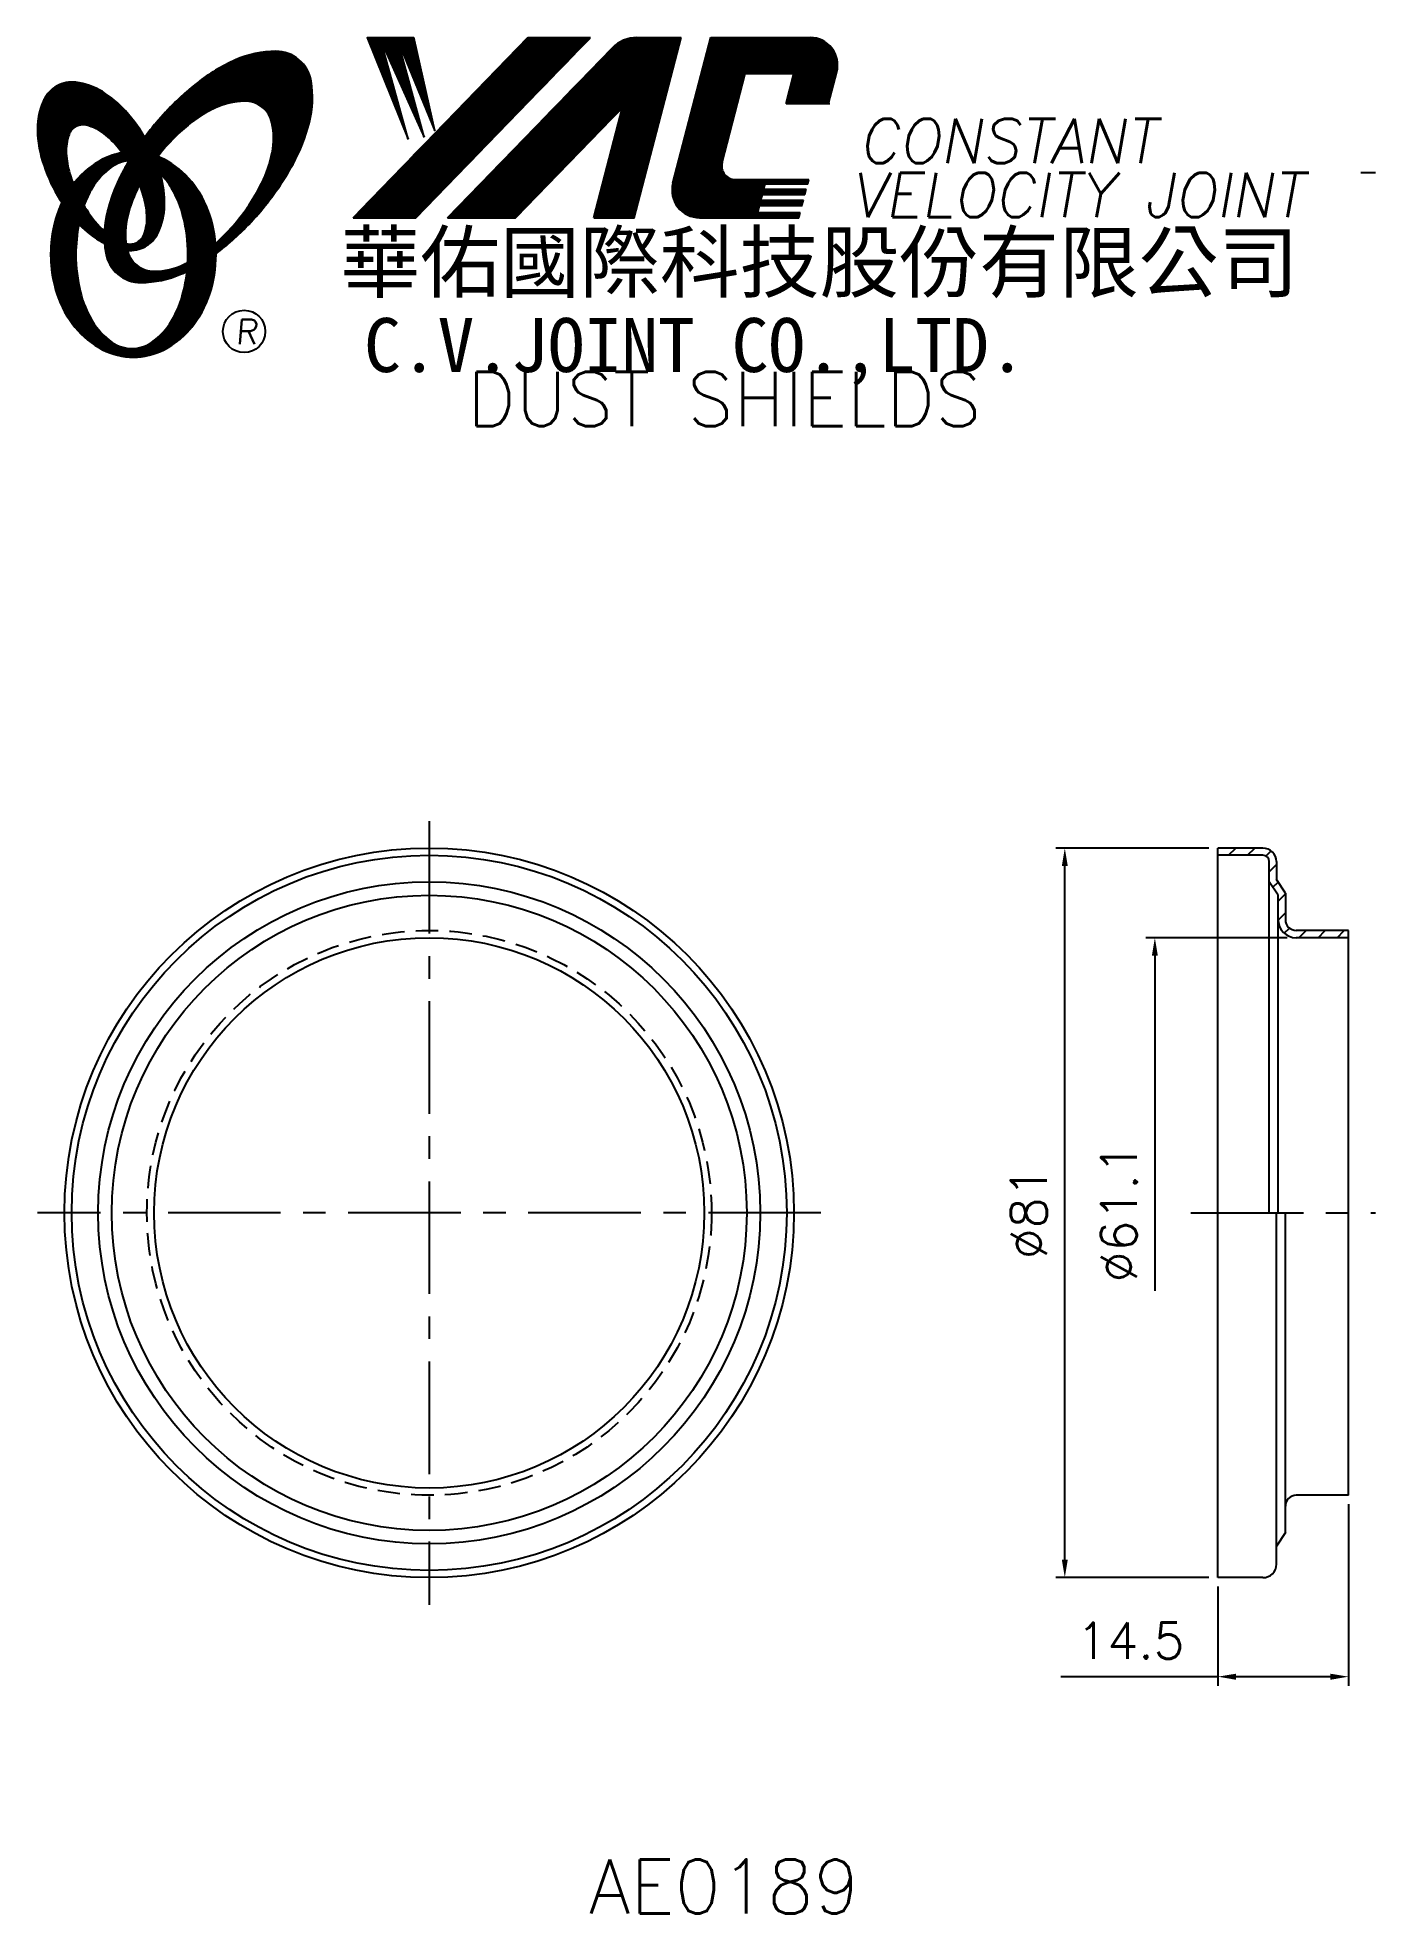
# Model space of a CAD drawing. Extents: x 573 to 721, y 299 to 508.
import ezdxf
from ezdxf.enums import TextEntityAlignment as Align

# ---------------------------------------------------------------- set-up
doc = ezdxf.new("R2010")
doc.units = 0
doc.header["$LTSCALE"] = 10
doc.header["$MEASUREMENT"] = 0
doc.linetypes.add('CENTER', pattern=[2, 1.25, -0.25, 0.25, -0.25])
doc.linetypes.add('HIDDEN', pattern=[0.375, 0.25, -0.125])
doc.layers.get('0').update_dxf_attribs({"linetype": 'CONTINUOUS'})
doc.layers.get('DEFPOINTS').update_dxf_attribs({"linetype": 'CONTINUOUS'})
doc.layers.add('4', color=7, linetype='CONTINUOUS')
doc.styles.add('CHINA', font='KAIU.TTF')
doc.styles.add('ITALICC', font='simplex.shx')
doc.dimstyles.new('STANDARD$0', dxfattribs={"dimtxt": 4, "dimasz": 2, "dimexe": 1, "dimexo": 1, "dimgap": 2, "dimtad": 1, "dimdec": 4, "dimzin": 10, "dimtxsty": 'ITALICC', "dimcen": 2, "dimclrd": 5, "dimclre": 5, "dimclrt": 18, "dimaunit": 1, "dimazin": 3, "dimtp": 0.1, "dimtfac": 0.7, "dimtdec": 4, "dimtmove": 0, "dimatfit": 3, "dimtolj": 1, "dimtzin": 10})
pattern_1 = [(45, (473.60146, 300.269102), (-0.00883883476, 0.00883883476), [])]
pattern_2 = [(45, (642.192006, 263.964693), (-0.00727476112, 0.00727476112), [])]

# ---------------------------------------------------------------- blocks, each defined once
blk = doc.blocks.new('*D4')
at = {"color": 5, "linetype": 'BYBLOCK'}
for p, q in [((718.22, 344.86), (718.22, 324.71)), ((703.72, 335.71), (703.72, 324.71)), ((703.72, 325.71), (686.29, 325.71)), ((716.22, 325.71), (705.72, 325.71))]:
    blk.add_line(p, q, dxfattribs=at)
for points in [[(705.72, 326.04), (705.72, 325.37), (703.72, 325.71)], [(716.22, 326.04), (716.22, 325.37), (718.22, 325.71)]]:
    blk.add_solid(points, dxfattribs=at)
at = {"layer": 'DEFPOINTS', "color": 0, "linetype": 'BYBLOCK'}
for p in [(718.22, 345.86), (703.72, 336.71), (703.72, 325.71)]:
    blk.add_point(p, dxfattribs=at)
at = {"color": 18, "linetype": 'BYBLOCK', "insert": (694.01, 329.71), "char_height": 4, "attachment_point": 5, "style": 'ITALICC'}
blk.add_mtext('\\A1;14.5', dxfattribs=at)
blk = doc.blocks.new('*D5')
at = {"color": 5, "linetype": 'BYBLOCK'}
for p, q in [((711.42, 407.76), (695.72, 407.76)), ((696.72, 405.76), (696.72, 368.54))]:
    blk.add_line(p, q, dxfattribs=at)
blk.add_solid([(696.39, 405.76), (697.05, 405.76), (696.72, 407.76)], dxfattribs=at)
at = {"layer": 'DEFPOINTS', "color": 0, "linetype": 'BYBLOCK'}
for p in [(696.72, 407.76), (712.42, 407.76), (703.72, 346.66)]:
    blk.add_point(p, dxfattribs=at)
at = {"color": 18, "linetype": 'BYBLOCK', "insert": (692.72, 377.21), "char_height": 4, "attachment_point": 5, "rotation": 90, "style": 'ITALICC'}
blk.add_mtext('\\A1;∅61.1', dxfattribs=at)
blk = doc.blocks.new('*D6')
at = {"color": 5, "linetype": 'BYBLOCK'}
for p, q in [((702.72, 417.71), (685.72, 417.71)), ((686.72, 338.71), (686.72, 415.71)), ((702.72, 336.71), (685.72, 336.71))]:
    blk.add_line(p, q, dxfattribs=at)
for points in [[(686.39, 415.71), (687.05, 415.71), (686.72, 417.71)], [(686.39, 338.71), (687.05, 338.71), (686.72, 336.71)]]:
    blk.add_solid(points, dxfattribs=at)
at = {"layer": 'DEFPOINTS', "color": 0, "linetype": 'BYBLOCK'}
for p in [(686.72, 417.71), (703.72, 417.71), (703.72, 336.71)]:
    blk.add_point(p, dxfattribs=at)
at = {"color": 18, "linetype": 'BYBLOCK', "insert": (682.72, 377.21), "char_height": 4, "attachment_point": 5, "rotation": 90, "style": 'ITALICC'}
blk.add_mtext('\\A1;∅81', dxfattribs=at)

msp = doc.modelspace()

# ---------------------------------------------------------------- hatches: boundary and pattern name
at = {"layer": '4', "linetype": 'CONTINUOUS'}
h = msp.add_hatch(dxfattribs=at)
h.set_pattern_fill('ANSI31', color=5, scale=0.082305, style=0)
h.set_pattern_definition([(45, (473.60146, 300.269102), (-0.00727476112, 0.00727476112), [])])
h.paths.add_polyline_path([(595.63693, 500.63761, -0.172879177), (597.57841, 499.97904, -0.172879177), (598.6657, 498.24099, -0.104527385), (598.69348, 494.9128, -0.065680101), (597.52394, 491.51084, -0.051823203), (595.08353, 487.66845, -0.044272532), (592.40856, 484.84212, -0.020203161), (592.46214, 483.7042, 0.006517006), (592.86669, 484.01628, 0.049863361), (597.42012, 488.42934, 0.049863361), (601.00975, 493.6565, 0.063682799), (602.8308, 498.28385, 0.103597411), (603.0201, 502.86782, 0.177892575), (601.67149, 505.2381, 0.177892575), (599.1091, 506.17143, 0.103597411), (594.6213, 505.21838, 0.063682799), (590.36355, 502.64931, 0.049863361), (585.81013, 498.23624, 0.016070017), (584.53943, 496.62993, -0.007061632), (584.78671, 496.1929, -0.031648676), (585.7393, 494.15632, -0.008069351), (586.17121, 494.72063, -0.051823203), (589.34958, 497.97909, -0.065680101), (592.39151, 499.89944, -0.104527385)])
h.paths.add_polyline_path([(582.56126, 487.47629, -0.065680101), (583.73079, 490.87824, -0.006063428), (583.97473, 491.35326, 0.027613469), (583.2479, 492.94133, 0.017011252), (582.71448, 493.87631, 0.007829282), (582.22049, 493.00908, 0.063682799), (580.39945, 488.38173, 0.103597411), (580.21015, 483.79776, 0.177892575), (581.55876, 481.42748, 0.177892575), (584.12115, 480.49416, 0.103597411), (588.60895, 481.4472, 0.008811776), (589.23592, 481.73728, 0.013922709), (589.31324, 482.70709, -0.009086703), (588.86323, 482.48964, -0.104527385), (585.61781, 481.75148, -0.172879177), (583.67633, 482.41005, -0.172879177), (582.58904, 484.1481, -0.104527385)])
h = msp.add_hatch(dxfattribs=at)
h.set_pattern_fill('ANSI31', color=5, scale=0.1, style=0)
h.set_pattern_definition(pattern_1)
h.paths.add_polyline_path([(634.06017, 507.70009), (627.10286, 507.70009), (607.68625, 487.69633), (614.64356, 487.69633)])
h.paths.add_polyline_path([(637.60706, 499.93451), (634.42668, 487.69633), (638.90767, 487.69633), (644.1061, 507.70009), (639.20938, 507.70009, 0.202785967), (636.4753, 506.54367), (618.18117, 487.69633), (625.72808, 487.69633)])
h.paths.add_polyline_path([(651.23416, 503.70167), (656.62788, 503.70167), (655.75886, 500.35765), (660.47568, 500.35765), (661.3924, 503.88522, 0.490800957), (658.4422, 507.70009), (647.40789, 507.70009), (643.20083, 491.5112, 0.490800957), (646.15103, 487.69633), (657.18535, 487.69633), (657.33979, 488.29064), (652.62297, 488.29064), (652.81634, 489.03472), (657.53316, 489.03472), (657.69172, 489.64486), (652.9749, 489.64486), (653.13614, 490.26533), (657.85296, 490.26533), (658.00914, 490.86632), (653.29232, 490.86632), (653.44913, 491.4697), (658.16595, 491.4697), (658.28268, 491.91889), (650.14293, 491.91889, -0.490800957), (648.66783, 493.82633)])
h = msp.add_hatch(dxfattribs=at)
h.set_pattern_fill('ANSI31', color=1, scale=0.1, style=0)
h.set_pattern_definition(pattern_1)
h.paths.add_polyline_path([(614.41823, 507.70009), (609.2409, 507.70009), (613.81166, 496.39635), (610.74573, 507.35433), (615.58047, 496.632), (612.63246, 507.35433), (616.75968, 497.33897)])
h = msp.add_hatch(dxfattribs=at)
h.set_pattern_fill('ANSI31', color=3, scale=0.082305, style=0)
h.set_pattern_definition(pattern_2)
h.paths.add_polyline_path([(579.84043, 501.68844, 0.106488277), (576.89855, 502.72701, 0.158297415), (574.80835, 502.33197, 0.158297415), (573.34902, 500.78428, 0.106488277), (572.6382, 497.74652, 0.071723199), (573.05625, 494.43356, 0.058080454), (574.60123, 490.61817, 0.058080454), (576.98228, 487.26038, 0.071723199), (579.54752, 485.12263, 0.020895977), (580.08771, 484.82064, -0.030777155), (580.0718, 486.19686, -0.042059526), (578.97544, 487.35962, -0.04691039), (577.35628, 489.84077, -0.04691039), (576.228, 492.58025, -0.060581117), (575.8259, 494.84232, -0.10187153), (576.13752, 496.93052, -0.185892489), (576.91761, 497.82217, -0.185892489), (578.09425, 497.96029, -0.10187153), (579.9919, 497.03475, -0.060581117), (581.62873, 495.42248, -0.04691039), (583.2479, 492.94133, -0.04691039), (584.37618, 490.20184, -0.060581117), (584.77828, 487.93978, -0.10187153), (584.46666, 485.85157, -0.185892489), (583.68657, 484.95993, -0.185892489), (582.50993, 484.82181, -0.002013383), (582.46913, 484.83244, 0.021593804), (582.58904, 484.1481, 0.006477741), (582.60704, 484.07106, 0.14950097), (584.5796, 484.4791, 0.158297415), (586.03893, 486.02679, 0.106488277), (586.74974, 489.06456, 0.071723199), (586.3317, 492.37751, 0.058080454), (584.78671, 496.1929, 0.058080454), (582.40567, 499.55069, 0.071723199)])
h = msp.add_hatch(dxfattribs=at)
h.set_pattern_fill('ANSI31', color=1, scale=0.082305, style=0)
h.set_pattern_definition(pattern_2)
h.paths.add_polyline_path([(580.93405, 493.36499, -0.120168026), (582.62584, 494.01838, 0.016865385), (582.02608, 494.90112, 0.076648372), (579.86986, 494.18221, 0.104809576), (576.7854, 491.66911, 0.005838257), (576.61846, 491.4569, 0.028089978), (577.35628, 489.84077, 0.014237292), (577.79841, 489.05572, -0.045767751), (578.72359, 490.99257, -0.106890197)])
h.paths.add_polyline_path([(576.90268, 483.61037, -0.048711043), (577.23279, 486.99071, -0.007865741), (576.98228, 487.26038, -0.037695478), (575.34641, 489.37914, 0.03042545), (574.82108, 488.07517, 0.080710289), (574.09564, 483.61037, 0.080710289), (574.82108, 479.14558, 0.089265679), (576.7854, 475.55164, 0.104809576), (579.86986, 473.03854, 0.11926607), (583.27905, 472.21361, 0.11926607), (586.68824, 473.03854, 0.104809576), (589.7727, 475.55164, 0.089265679), (591.73702, 479.14558, 0.080710289), (592.46245, 483.61037, 0.080710289), (591.73702, 488.07517, 0.089265679), (589.7727, 491.66911, 0.104809576), (586.68824, 494.18221, 0.025513357), (585.99501, 494.49496, 0.004818181), (585.7393, 494.15632, -0.023722145), (586.28052, 492.55957, -0.065307489), (587.5157, 490.99257, -0.073950765), (588.82815, 487.79484, -0.060532391), (589.3366, 483.61037, -0.060532391), (588.82815, 479.42591, -0.073950765), (587.5157, 476.22818, -0.106890197), (585.30524, 473.85576, -0.153118262), (583.11964, 473.17038, -0.153118262), (580.93405, 473.85576, -0.106890197), (578.72359, 476.22818, -0.073950765), (577.41114, 479.42591, -0.060532391)])
h = msp.add_hatch(dxfattribs=at)
h.set_pattern_fill('ANSI31', color=5, scale=12, style=0)
h.set_pattern_definition([(45, (32.4765, -0.9547), (-1.0606602, 1.0606602), [])])
h.paths.add_polyline_path([(710.22075, 414.20599), (710.22075, 416.20599, 0.414213562), (708.72075, 417.70599), (703.72075, 417.70599), (703.72075, 416.90599), (708.72075, 416.90599, -0.414213562), (709.42075, 416.20599), (709.42075, 413.96377), (710.42075, 412.46377), (710.42075, 409.75599, 0.414213562), (712.42075, 407.75599), (718.22075, 407.75599), (718.22075, 408.55599), (712.42075, 408.55599, -0.414213562), (711.22075, 409.75599), (711.22075, 412.70599)])

# ---------------------------------------------------------------- linework, layer by layer
at = {"layer": '4', "color": 5, "linetype": 'CONTINUOUS'}
for p, q in [((607.68625, 487.69633), (627.10286, 507.70009)), ((614.64356, 487.69633), (634.06017, 507.70009)), ((618.18117, 487.69633), (636.4753, 506.54367)), ((627.10286, 507.70009), (634.06017, 507.70009)), ((638.90767, 487.69633), (644.1061, 507.70009)), ((639.20938, 507.70009), (644.1061, 507.70009)), ((643.20083, 491.5112), (647.40789, 507.70009)), ((647.40789, 507.70009), (658.4422, 507.70009)), ((648.66783, 493.82633), (651.23416, 503.70167)), ((651.23416, 503.70167), (656.62788, 503.70167)), ((655.75886, 500.35765), (656.62788, 503.70167)), ((660.47568, 500.35765), (661.3924, 503.88522)), ((625.72808, 487.69633), (637.60706, 499.93451)), ((634.42668, 487.69633), (637.60706, 499.93451)), ((655.75886, 500.35765), (660.62611, 500.35765)), ((650.14293, 491.91889), (658.28268, 491.91889)), ((658.16595, 491.4697), (658.28268, 491.91889)), ((721.22075, 492.67146), (719.58479, 492.67146)), ((652.9749, 489.64486), (653.13614, 490.26533)), ((652.9749, 489.64486), (657.69172, 489.64486)), ((653.13614, 490.26533), (657.85296, 490.26533)), ((653.29232, 490.86632), (653.44913, 491.4697)), ((653.29232, 490.86632), (658.00914, 490.86632)), ((653.44913, 491.4697), (658.16595, 491.4697)), ((657.53316, 489.03472), (657.69172, 489.64486)), ((657.85296, 490.26533), (658.00914, 490.86632)), ((607.68625, 487.69633), (614.64356, 487.69633)), ((618.18117, 487.69633), (625.72808, 487.69633)), ((634.42668, 487.69633), (638.90767, 487.69633)), ((646.15103, 487.69633), (657.18535, 487.69633)), ((652.62297, 488.29064), (652.81634, 489.03472)), ((652.62297, 488.29064), (657.33979, 488.29064)), ((652.81634, 489.03472), (657.53316, 489.03472)), ((657.18535, 487.69633), (657.33979, 488.29064))]:
    msp.add_line(p, q, dxfattribs=at)
at = {"layer": '4', "color": 1, "linetype": 'CONTINUOUS'}
for p, q in [((609.2409, 507.70009), (613.81166, 496.39635)), ((609.2409, 507.70009), (614.41823, 507.70009)), ((613.81166, 496.39635), (610.74573, 507.35433)), ((610.74573, 507.35433), (615.58047, 496.632)), ((612.63246, 507.35433), (616.75968, 497.33897)), ((615.58047, 496.632), (612.63246, 507.35433)), ((616.75968, 497.33897), (614.41823, 507.70009))]:
    msp.add_line(p, q, dxfattribs=at)
at = {"layer": '4', "color": 5, "linetype": 'CENTER'}
for p, q in [((616.13638, 420.70599), (616.13638, 333.70599)), ((659.63638, 377.20599), (572.63638, 377.20599)), ((700.72075, 377.20599), (721.22075, 377.20599))]:
    msp.add_line(p, q, dxfattribs=at)
at = {"layer": '4', "color": 7, "linetype": 'CONTINUOUS'}
for p, q in [((703.72075, 336.70599), (703.72075, 417.70599)), ((708.72075, 417.70599), (703.72075, 417.70599)), ((708.72075, 416.90599), (703.72075, 416.90599)), ((709.42075, 377.20599), (709.42075, 416.20599)), ((710.22075, 416.20599), (710.22075, 414.20599)), ((710.42075, 412.46377), (709.42075, 413.96377)), ((711.22075, 412.70599), (710.22075, 414.20599)), ((710.42075, 377.20599), (710.42075, 412.46377)), ((711.22075, 412.70599), (711.22075, 409.75599)), ((718.22075, 408.55599), (712.42075, 408.55599)), ((718.22075, 345.85599), (718.22075, 408.55599)), ((718.22075, 407.75599), (712.42075, 407.75599)), ((710.22075, 338.20599), (710.22075, 377.20599)), ((711.22075, 341.70599), (711.22075, 377.20599)), ((718.22075, 345.85599), (712.42075, 345.85599)), ((711.22075, 341.70599), (710.22075, 340.20599)), ((708.72075, 336.70599), (703.72075, 336.70599))]:
    msp.add_line(p, q, dxfattribs=at)
at = {"layer": '4', "color": 5, "linetype": 'CONTINUOUS'}
for points in [[(592.46214, 483.7042, 0.006517006), (592.86669, 484.01628, 0.049863361), (597.42012, 488.42934, 0.049863361), (601.00975, 493.6565, 0.063682799), (602.8308, 498.28385, 0.103597411), (603.0201, 502.86782, 0.177892575), (601.67149, 505.2381, 0.177892575), (599.1091, 506.17143, 0.103597411), (594.6213, 505.21838, 0.063682799), (590.36355, 502.64931, 0.049863361), (585.81013, 498.23624, 0.016070017), (584.53943, 496.62993)], [(592.40856, 484.84212, 0.044272532), (595.08353, 487.66845, 0.051823203), (597.52394, 491.51084, 0.065680101), (598.69348, 494.9128, 0.104527385), (598.6657, 498.24099, 0.172879177), (597.57841, 499.97904, 0.172879177), (595.63693, 500.63761, 0.104527385), (592.39151, 499.89944, 0.065680101), (589.34958, 497.97909, 0.051823203), (586.17121, 494.72063, 0.008069351), (585.7393, 494.15632)], [(582.71448, 493.87631, 0.007829282), (582.22049, 493.00908, 0.063682799), (580.39945, 488.38173, 0.103597411), (580.21015, 483.79776, 0.177892575), (581.55876, 481.42748, 0.177892575), (584.12115, 480.49416, 0.103597411), (588.60895, 481.4472, 0.008811776), (589.23592, 481.73728, 0.008811776)], [(583.97473, 491.35326, 0.006063428), (583.73079, 490.87824, 0.065680101), (582.56126, 487.47629, 0.104527385), (582.58904, 484.1481, 0.172879177), (583.67633, 482.41005, 0.172879177), (585.61781, 481.75148, 0.104527385), (588.86323, 482.48964, 0.009086703), (589.31324, 482.70709, 0.009086703)]]:
    msp.add_lwpolyline(points, format="xyb", dxfattribs=at)
at = {"layer": '4', "color": 3, "linetype": 'CONTINUOUS'}
for points in [[(582.60704, 484.07106, 0.14950097), (584.5796, 484.4791, 0.158297415), (586.03893, 486.02679, 0.106488277), (586.74974, 489.06456, 0.071723199), (586.3317, 492.37751, 0.058080454), (584.78671, 496.1929, 0.058080454), (582.40567, 499.55069, 0.071723199), (579.84043, 501.68844, 0.106488277), (576.89855, 502.72701, 0.158297415), (574.80835, 502.33197, 0.158297415), (573.34902, 500.78428, 0.106488277), (572.6382, 497.74652, 0.071723199), (573.05625, 494.43356, 0.058080454), (574.60123, 490.61817, 0.058080454), (576.98228, 487.26038, 0.071723199), (579.54752, 485.12263, 0.020895977), (580.08771, 484.82064, 0.020895977)], [(582.46913, 484.83244, 0.002013383), (582.50993, 484.82181, 0.185892489), (583.68657, 484.95993, 0.185892489), (584.46666, 485.85157, 0.10187153), (584.77828, 487.93978, 0.060581117), (584.37618, 490.20184, 0.04691039), (583.2479, 492.94133, 0.04691039), (581.62873, 495.42248, 0.060581117), (579.9919, 497.03475, 0.10187153), (578.09425, 497.96029, 0.185892489), (576.91761, 497.82217, 0.185892489), (576.13752, 496.93052, 0.10187153), (575.8259, 494.84232, 0.060581117), (576.228, 492.58025, 0.04691039), (577.35628, 489.84077, 0.04691039), (578.97544, 487.35962, 0.042059526), (580.0718, 486.19686, 0.042059526)]]:
    msp.add_lwpolyline(points, format="xyb", dxfattribs=at)
at = {"layer": '4', "color": 1, "linetype": 'CONTINUOUS'}
for points in [[(575.34641, 489.37914, 0.03042545), (574.82108, 488.07517, 0.080710289), (574.09564, 483.61037, 0.080710289), (574.82108, 479.14558, 0.089265679), (576.7854, 475.55164, 0.104809576), (579.86986, 473.03854, 0.11926607), (583.27905, 472.21361, 0.11926607), (586.68824, 473.03854, 0.104809576), (589.7727, 475.55164, 0.089265679), (591.73702, 479.14558, 0.080710289), (592.46245, 483.61037, 0.080710289), (591.73702, 488.07517, 0.089265679), (589.7727, 491.66911, 0.104809576), (586.68824, 494.18221, 0.025513357), (585.99501, 494.49496, 0.025513357)], [(582.02608, 494.90112, 0.076648372), (579.86986, 494.18221, 0.104809576), (576.7854, 491.66911, 0.005838257), (576.61846, 491.4569, 0.005838257)], [(582.62584, 494.01838, 0.120168026), (580.93405, 493.36499, 0.106890197), (578.72359, 490.99257, 0.045767751), (577.79841, 489.05572, 0.045767751)], [(577.23279, 486.99071, 0.048711043), (576.90268, 483.61037, 0.060532391), (577.41114, 479.42591, 0.073950765), (578.72359, 476.22818, 0.106890197), (580.93405, 473.85576, 0.153118262), (583.11964, 473.17038, 0.153118262), (585.30524, 473.85576, 0.106890197), (587.5157, 476.22818, 0.073950765), (588.82815, 479.42591, 0.060532391), (589.3366, 483.61037, 0.060532391), (588.82815, 487.79484, 0.073950765), (587.5157, 490.99257, 0.065307489), (586.28052, 492.55957)]]:
    msp.add_lwpolyline(points, format="xyb", dxfattribs=at)
at = {"layer": '4', "color": 5, "linetype": 'CONTINUOUS'}
msp.add_circle((595.58329, 475.06466), 2.35282, dxfattribs=at)
at = {"layer": '4', "color": 7, "linetype": 'CONTINUOUS'}
for radius in [40.5, 39.7, 36.75778, 35.25778, 30.55]:
    msp.add_circle((616.13638, 377.20599), radius, dxfattribs=at)
at = {"layer": '4', "color": 5, "linetype": 'HIDDEN'}
msp.add_circle((616.13638, 377.20599), 31.35, dxfattribs=at)
at = {"layer": '4', "color": 5, "linetype": 'CONTINUOUS'}
for centre, radius, start, end in [((639.20938, 503.88985), 3.81024, 90, 135.8533387), ((658.4422, 504.65189), 3.04819, 345.4326059, 90), ((650.14293, 493.44299), 1.5241, 165.4326059, 270), ((646.15103, 490.74452), 3.04819, 165.4326059, 270)]:
    msp.add_arc(centre, radius, start, end, dxfattribs=at)
at = {"layer": '4', "color": 7, "linetype": 'CONTINUOUS'}
for centre, radius, start, end in [((708.72075, 416.20599), 1.5, 0, 90), ((708.72075, 416.20599), 0.7, 0, 90), ((712.42075, 409.75599), 2, 180, 270), ((712.42075, 409.75599), 1.2, 180, 270), ((712.42075, 344.65599), 1.2, 90, 180), ((708.72075, 338.20599), 1.5, 270, 0)]:
    msp.add_arc(centre, radius, start, end, dxfattribs=at)

# ---------------------------------------------------------------- texts
at = {"layer": '4', "color": 5, "linetype": 'CONTINUOUS', "style": 'ITALICC'}
for s, height, oblique, p in [('CONSTANT', 4.9, 10, (663.83506, 493.76679)), ('VELOCITY JOINT', 4.9, 10, (662.95684, 487.77141)), ('R', 2.75625, 5, (594.6246, 473.65505))]:
    msp.add_text(s, height=height, dxfattribs=dict(at, oblique=oblique)).set_placement(p)
at = {"layer": '4', "color": 7, "linetype": 'CONTINUOUS', "style": 'CHINA'}
for s, height, p in [('華佑國際科技股份有限公司', 6.5, (606.27289, 479.50648)), ('C.V.JOINT CO.,LTD.', 6, (608.90153, 470.56026))]:
    msp.add_text(s, height=height, dxfattribs=at).set_placement(p)
at = {"layer": '4', "color": 18, "linetype": 'CONTINUOUS', "style": 'ITALICC'}
for s, p in [('DUST SHIELDS', (648.90425, 464.56744)), ('AE0189', (648.90425, 299.42005))]:
    msp.add_text(s, height=6, dxfattribs=at).set_placement(p, align=Align.CENTER)

# ---------------------------------------------------------------- dimensions: what is measured, and where the dimension line sits
at = {"layer": '4', "color": 18, "linetype": 'CONTINUOUS'}
dim = msp.add_linear_dim(base=(686.72073, 417.70599), p1=(703.72075, 336.70599), p2=(703.72075, 417.70599), angle=90, text='%%C81', dimstyle='STANDARD$0', dxfattribs=at)
dim.commit()
dim.dimension.update_dxf_attribs({"geometry": '*D6', "text_midpoint": (682.72073, 377.20599)})
dim = msp.add_linear_dim(base=(696.72076, 407.75599), p1=(703.72075, 346.65599), p2=(712.42075, 407.75599), angle=90, text='%%C61.1', dimstyle='STANDARD$0', override={"dimcen": -2, "dimse1": 1, "dimsd1": 1}, dxfattribs=at)
dim.commit()
dim.dimension.update_dxf_attribs({"geometry": '*D5', "text_midpoint": (692.72076, 377.20599)})
dim = msp.add_linear_dim(base=(703.72075, 325.70597), p1=(718.22075, 345.85599), p2=(703.72075, 336.70599), text='14.5', dimstyle='STANDARD$0', dxfattribs=at)
dim.commit()
dim.dimension.update_dxf_attribs({"geometry": '*D4', "text_midpoint": (694.00647, 329.70597)})

doc.saveas('drawing.dxf')
